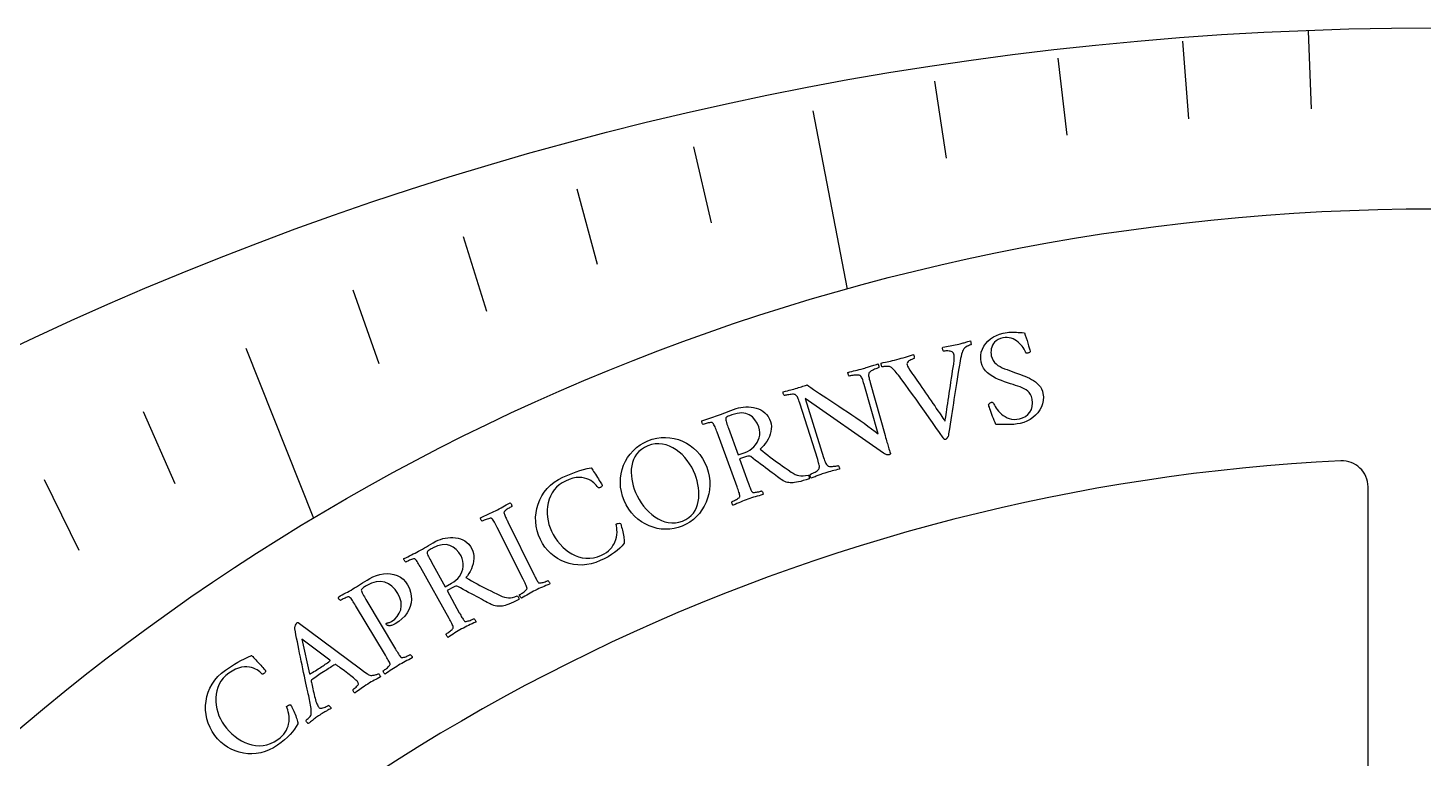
# Model space of a CAD drawing. Header units: millimetres. Extents: x -31.9 to 31.9, y -31.9 to 31.9.
# Drawn here: x -13.54 to -0.11, y 24.87 to 31.9 of the extents above; entities that cross this region are included whole.
import ezdxf

# ---------------------------------------------------------------- set-up
doc = ezdxf.new("R2010")
doc.units = ezdxf.units.MM
for name, color, linetype in [('CUT_INNER', 6, 'Continuous'), ('CUT_OUTER', 1, 'Continuous'), ('ENGRAVE', 7, 'Continuous'), ('ENGRAVE_FINE', 8, 'Continuous'), ('TEXT', 5, 'Continuous')]:
    doc.layers.add(name, color=color, linetype=linetype)

msp = doc.modelspace()

# ---------------------------------------------------------------- linework, layer by layer
at = {"layer": 'CUT_INNER'}
msp.add_lwpolyline([(-0.638, 18.4918), (-0.638, 27.4815)], dxfattribs=at)
for centre, radius, start, end in [((-0.0001, 9.1157), 18.6372, 92.76605, 185.19405), ((-0.888, 27.4815), 0.25, 0, 92.63672), ((-0.0001, 0), 30.3049, 123.70776, 268.30801)]:
    msp.add_arc(centre, radius, start, end, dxfattribs=at)
at = {"layer": 'CUT_OUTER'}
msp.add_circle((0, -0.0001), 31.9, dxfattribs=at)
at = {"layer": 'ENGRAVE'}
for points in [[(-5.9836, 31.1003), (-5.6535, 29.3846)], [(-11.4445, 28.8172), (-10.7939, 27.179)]]:
    msp.add_lwpolyline(points, dxfattribs=at)
msp.add_circle((0, 9.1156), 21.0426, dxfattribs=at)
at = {"layer": 'ENGRAVE_FINE'}
for points in [[(-1.2143, 31.8676), (-1.1858, 31.1216)], [(-2.4241, 31.7707), (-2.3673, 31.026)], [(-3.6251, 31.6098), (-3.54, 30.8674)], [(-4.813, 31.3859), (-4.6996, 30.6466)], [(-7.1329, 30.7547), (-6.9635, 30.0245)], [(-8.257, 30.3512), (-8.06, 29.6268)], [(-9.3525, 29.892), (-9.128, 29.1743)], [(-10.416, 29.3797), (-10.1642, 28.6696)], [(-12.4351, 28.2074), (-12.1299, 27.515)], [(-13.3856, 27.5535), (-13.0541, 26.8712)]]:
    msp.add_lwpolyline(points, dxfattribs=at)
at = {"layer": 'TEXT'}
for points in [[(-4.1531, 28.9603), (-4.133, 28.9642), (-4.1145, 28.9671), (-4.0977, 28.9691), (-4.0825, 28.9702), (-4.0681, 28.9705), (-4.0533, 28.9705), (-4.0384, 28.9701), (-4.0232, 28.9693), (-4.0069, 28.9683), (-3.9888, 28.9673), (-3.9689, 28.9664), (-3.9471, 28.9654), (-3.9383, 28.941), (-3.9298, 28.9162), (-3.9216, 28.8908), (-3.9139, 28.8649), (-3.9068, 28.8404), (-3.9008, 28.8192), (-3.8959, 28.8013), (-3.8921, 28.7866), (-3.8916, 28.7835), (-3.8926, 28.7806), (-3.8953, 28.7777), (-3.8995, 28.7749), (-3.9043, 28.7725), (-3.9087, 28.7705), (-3.9127, 28.7691), (-3.9163, 28.7682), (-3.9208, 28.7676), (-3.9249, 28.7678), (-3.9286, 28.7688), (-3.932, 28.7705), (-3.9365, 28.7824), (-3.9425, 28.795), (-3.9501, 28.8084), (-3.9592, 28.8224), (-3.9697, 28.8365), (-3.9813, 28.85), (-3.9942, 28.863), (-4.0083, 28.8753), (-4.0235, 28.8866), (-4.0396, 28.8964), (-4.0567, 28.9048), (-4.0747, 28.9116), (-4.0935, 28.9164), (-4.1129, 28.9186), (-4.1329, 28.9182), (-4.1535, 28.9151), (-4.1787, 28.9083), (-4.2005, 28.8993), (-4.2188, 28.8882), (-4.2337, 28.8748), (-4.2455, 28.8599), (-4.2549, 28.8442), (-4.2618, 28.8277), (-4.2662, 28.8103), (-4.2685, 28.7927), (-4.2692, 28.7757), (-4.2682, 28.7592), (-4.2657, 28.7433), (-4.2586, 28.7192), (-4.2486, 28.698), (-4.2357, 28.6796), (-4.2199, 28.6642), (-4.2018, 28.6508), (-4.182, 28.6387), (-4.1607, 28.6281), (-4.1378, 28.6187), (-4.1141, 28.61), (-4.0902, 28.6011), (-4.0663, 28.592), (-4.0423, 28.5827), (-4.0238, 28.576), (-4.0045, 28.569), (-3.9843, 28.5616), (-3.9631, 28.5539), (-3.9416, 28.5456), (-3.9203, 28.5366), (-3.8993, 28.5268), (-3.8784, 28.5163), (-3.8584, 28.5048), (-3.8399, 28.4918), (-3.8228, 28.4774), (-3.8072, 28.4615), (-3.7936, 28.4441), (-3.7826, 28.4249), (-3.7741, 28.404), (-3.7682, 28.3812), (-3.764, 28.3469), (-3.7651, 28.3138), (-3.7713, 28.2817), (-3.7827, 28.2508), (-3.7983, 28.2216), (-3.8172, 28.1948), (-3.8394, 28.1703), (-3.8649, 28.1483), (-3.8928, 28.1291), (-3.9224, 28.1134), (-3.9535, 28.1012), (-3.9863, 28.0924), (-4.0179, 28.0867), (-4.0493, 28.0829), (-4.0805, 28.0809), (-4.1115, 28.0808), (-4.1416, 28.0814), (-4.1701, 28.0817), (-4.1969, 28.0816), (-4.222, 28.0812), (-4.23, 28.0996), (-4.238, 28.1188), (-4.2459, 28.1386), (-4.2536, 28.1592), (-4.2611, 28.1795), (-4.2679, 28.1985), (-4.2741, 28.2163), (-4.2797, 28.2329), (-4.2844, 28.2474), (-4.2881, 28.2588), (-4.2906, 28.2673), (-4.292, 28.2727), (-4.2893, 28.2766), (-4.2864, 28.2803), (-4.2831, 28.2838), (-4.2795, 28.2871), (-4.2757, 28.2901), (-4.2716, 28.2925), (-4.2673, 28.2944), (-4.2629, 28.2956), (-4.2574, 28.2961), (-4.2528, 28.2948), (-4.2489, 28.2918), (-4.2459, 28.2871), (-4.2412, 28.2776), (-4.2351, 28.2667), (-4.2275, 28.2543), (-4.2185, 28.2403), (-4.208, 28.2257), (-4.196, 28.2112), (-4.1825, 28.1967), (-4.1675, 28.1823), (-4.1511, 28.1688), (-4.1332, 28.1571), (-4.1138, 28.1471), (-4.0929, 28.1389), (-4.0705, 28.1332), (-4.0463, 28.1309), (-4.0204, 28.1319), (-3.9928, 28.1362), (-3.9639, 28.145), (-3.9379, 28.1584), (-3.9149, 28.1766), (-3.8949, 28.1995), (-3.8796, 28.2264), (-3.8709, 28.2562), (-3.8686, 28.289), (-3.8728, 28.3249), (-3.8795, 28.35), (-3.8886, 28.3716), (-3.9001, 28.3896), (-3.9141, 28.404), (-3.9301, 28.4159), (-3.9478, 28.4265), (-3.9671, 28.4357), (-3.988, 28.4436), (-4.0101, 28.4508), (-4.0331, 28.4581), (-4.0568, 28.4656), (-4.0815, 28.4733), (-4.1092, 28.4829), (-4.1375, 28.493), (-4.1665, 28.5038), (-4.196, 28.5152), (-4.225, 28.5279), (-4.2523, 28.5425), (-4.278, 28.5591), (-4.3019, 28.5777), (-4.323, 28.5988), (-4.3402, 28.6231), (-4.3533, 28.6504), (-4.3625, 28.6808), (-4.3675, 28.7142), (-4.3674, 28.7464), (-4.3623, 28.7774), (-4.352, 28.8073), (-4.3374, 28.8354), (-4.3193, 28.8612), (-4.2978, 28.8848), (-4.2728, 28.9061), (-4.2453, 28.9246), (-4.2162, 28.9398), (-4.1854, 28.9517), (-4.1531, 28.9603)], [(-5.1758, 28.7074), (-5.1546, 28.7131), (-5.1338, 28.7189), (-5.1135, 28.7249), (-5.0935, 28.731), (-5.0737, 28.7371), (-5.0542, 28.7431), (-5.0347, 28.7489), (-5.0154, 28.7546), (-5.0135, 28.7516), (-5.0116, 28.7474), (-5.0099, 28.7419), (-5.0083, 28.735), (-5.0071, 28.7282), (-5.0068, 28.7231), (-5.0074, 28.7195), (-5.0088, 28.7176), (-5.0123, 28.7165), (-5.0175, 28.7145), (-5.0242, 28.7117), (-5.0327, 28.708), (-5.0417, 28.7036), (-5.0504, 28.6986), (-5.0586, 28.693), (-5.0664, 28.6869), (-5.0727, 28.6801), (-5.0765, 28.6726), (-5.0779, 28.6645), (-5.0768, 28.6558), (-5.0719, 28.6431), (-5.0626, 28.6256), (-5.0488, 28.6034), (-5.0307, 28.5765), (-5.021, 28.5625), (-5.0097, 28.5465), (-4.997, 28.5283), (-4.9827, 28.508), (-4.9674, 28.486), (-4.9513, 28.463), (-4.9346, 28.4388), (-4.9171, 28.4135), (-4.8993, 28.3876), (-4.8814, 28.3618), (-4.8635, 28.3359), (-4.8455, 28.3101), (-4.8279, 28.2848), (-4.8112, 28.2604), (-4.7952, 28.2371), (-4.78, 28.2148), (-4.7659, 28.1939), (-4.7531, 28.1751), (-4.7418, 28.1582), (-4.7318, 28.1433), (-4.7235, 28.131), (-4.7174, 28.1219), (-4.7133, 28.116), (-4.7113, 28.1132), (-4.7103, 28.1181), (-4.7089, 28.1271), (-4.7068, 28.1401), (-4.7042, 28.157), (-4.7012, 28.1773), (-4.6978, 28.2001), (-4.6941, 28.2256), (-4.6901, 28.2536), (-4.6857, 28.2836), (-4.6811, 28.3152), (-4.6762, 28.3483), (-4.671, 28.3829), (-4.6657, 28.4185), (-4.6602, 28.4542), (-4.6547, 28.4903), (-4.6492, 28.5266), (-4.6436, 28.5625), (-4.6382, 28.5973), (-4.633, 28.6311), (-4.6279, 28.6638), (-4.626, 28.6761), (-4.6246, 28.6886), (-4.6236, 28.7014), (-4.6229, 28.7145), (-4.6228, 28.7271), (-4.6233, 28.7385), (-4.6244, 28.7487), (-4.6261, 28.7578), (-4.6295, 28.7673), (-4.6349, 28.7749), (-4.6423, 28.7808), (-4.6516, 28.7848), (-4.6619, 28.7874), (-4.6724, 28.7891), (-4.683, 28.7899), (-4.6938, 28.7899), (-4.7038, 28.7893), (-4.7121, 28.7886), (-4.7187, 28.7878), (-4.7236, 28.7869), (-4.7264, 28.7884), (-4.729, 28.7916), (-4.7312, 28.7965), (-4.7331, 28.8032), (-4.7345, 28.8101), (-4.7348, 28.816), (-4.7342, 28.8208), (-4.7326, 28.8246), (-4.7146, 28.8282), (-4.697, 28.8316), (-4.68, 28.8347), (-4.6634, 28.8377), (-4.6468, 28.8407), (-4.6298, 28.8441), (-4.6123, 28.8478), (-4.5944, 28.8518), (-4.5797, 28.8553), (-4.5667, 28.8584), (-4.5552, 28.8613), (-4.5454, 28.8638), (-4.5365, 28.8663), (-4.5276, 28.8688), (-4.5189, 28.8713), (-4.5102, 28.874), (-4.5011, 28.8767), (-4.491, 28.8797), (-4.4799, 28.8829), (-4.4677, 28.8864), (-4.4659, 28.8833), (-4.4643, 28.8789), (-4.4629, 28.873), (-4.4617, 28.8658), (-4.4609, 28.8587), (-4.4607, 28.8536), (-4.4611, 28.8504), (-4.4621, 28.8492), (-4.4674, 28.8476), (-4.475, 28.8445), (-4.4851, 28.8401), (-4.4976, 28.8343), (-4.5104, 28.8271), (-4.5214, 28.8185), (-4.5306, 28.8087), (-4.5379, 28.7975), (-4.5425, 28.7879), (-4.5473, 28.7746), (-4.5522, 28.7578), (-4.5572, 28.7374), (-4.562, 28.7156), (-4.5663, 28.6943), (-4.5701, 28.6735), (-4.5734, 28.6532), (-4.5809, 28.6063), (-4.5881, 28.5614), (-4.5948, 28.5185), (-4.6012, 28.4775), (-4.6073, 28.4378), (-4.6134, 28.3989), (-4.6194, 28.3606), (-4.6253, 28.323), (-4.6313, 28.2855), (-4.6372, 28.2472), (-4.6432, 28.2082), (-4.6493, 28.1685), (-4.6555, 28.1273), (-4.6622, 28.084), (-4.6693, 28.0384), (-4.6768, 27.9907), (-4.6792, 27.9781), (-4.6824, 27.9673), (-4.6863, 27.9584), (-4.6909, 27.9514), (-4.696, 27.9459), (-4.7015, 27.9415), (-4.7074, 27.9382), (-4.7136, 27.936), (-4.7156, 27.9361), (-4.7177, 27.9373), (-4.7199, 27.9395), (-4.7222, 27.9429), (-4.7244, 27.9465), (-4.7265, 27.9495), (-4.7285, 27.952), (-4.7304, 27.9539), (-4.7652, 28.0042), (-4.7989, 28.0528), (-4.8316, 28.0996), (-4.8631, 28.1447), (-4.8943, 28.1891), (-4.9258, 28.2338), (-4.9577, 28.2789), (-4.9899, 28.3243), (-5.0234, 28.3709), (-5.0588, 28.4197), (-5.0963, 28.4708), (-5.1358, 28.5241), (-5.1479, 28.5404), (-5.1596, 28.5558), (-5.1711, 28.5703), (-5.1821, 28.5838), (-5.1932, 28.5964), (-5.2045, 28.6083), (-5.2161, 28.6194), (-5.2279, 28.6298), (-5.2332, 28.6337), (-5.2397, 28.6367), (-5.2474, 28.6388), (-5.2563, 28.6402), (-5.2657, 28.6408), (-5.2749, 28.641), (-5.2839, 28.6408), (-5.2927, 28.6401), (-5.3007, 28.6391), (-5.3077, 28.6381), (-5.3134, 28.637), (-5.318, 28.636), (-5.3188, 28.6369), (-5.3202, 28.64), (-5.3219, 28.6454), (-5.3241, 28.653), (-5.3261, 28.6608), (-5.3274, 28.6665), (-5.328, 28.6703), (-5.3278, 28.6721), (-5.3059, 28.6773), (-5.286, 28.6819), (-5.2679, 28.6859), (-5.2516, 28.6893), (-5.2355, 28.6927), (-5.2174, 28.6968), (-5.1975, 28.7017), (-5.1758, 28.7074)], [(-6.1366, 28.4322), (-6.1222, 28.4368), (-6.1079, 28.4413), (-6.0939, 28.4457), (-6.0799, 28.4501), (-6.067, 28.4543), (-6.056, 28.458), (-6.0468, 28.4613), (-6.0395, 28.4642), (-6.0231, 28.4515), (-6.0028, 28.4367), (-5.9786, 28.4198), (-5.9505, 28.4007), (-5.9194, 28.3798), (-5.886, 28.3577), (-5.8503, 28.3341), (-5.8123, 28.3093), (-5.7728, 28.2834), (-5.7328, 28.2571), (-5.6923, 28.2304), (-5.6512, 28.2031), (-5.6101, 28.1755), (-5.5697, 28.148), (-5.53, 28.1205), (-5.4909, 28.093), (-5.4534, 28.0661), (-5.4184, 28.0402), (-5.3858, 28.0155), (-5.3558, 27.9918), (-5.491, 28.4683), (-5.4956, 28.4842), (-5.4999, 28.4982), (-5.5038, 28.5104), (-5.5073, 28.5208), (-5.5112, 28.5298), (-5.5162, 28.5381), (-5.5221, 28.5455), (-5.5291, 28.5521), (-5.533, 28.5545), (-5.5389, 28.5562), (-5.5467, 28.5572), (-5.5564, 28.5576), (-5.5673, 28.5574), (-5.5783, 28.5569), (-5.5894, 28.556), (-5.6007, 28.5546), (-5.6114, 28.5531), (-5.6205, 28.5515), (-5.6281, 28.55), (-5.6341, 28.5485), (-5.6374, 28.5514), (-5.6402, 28.5552), (-5.6424, 28.56), (-5.6442, 28.5658), (-5.6454, 28.5715), (-5.6464, 28.5764), (-5.647, 28.5805), (-5.6472, 28.5837), (-5.6281, 28.5885), (-5.6095, 28.593), (-5.5914, 28.5973), (-5.574, 28.6013), (-5.5563, 28.6055), (-5.5375, 28.6101), (-5.5178, 28.6153), (-5.4971, 28.6211), (-5.4825, 28.6252), (-5.4694, 28.629), (-5.4577, 28.6325), (-5.4474, 28.6357), (-5.4378, 28.6388), (-5.428, 28.642), (-5.4181, 28.6453), (-5.408, 28.6487), (-5.3973, 28.6524), (-5.3856, 28.6563), (-5.3727, 28.6605), (-5.3588, 28.665), (-5.3568, 28.6625), (-5.3547, 28.6592), (-5.3526, 28.6553), (-5.3506, 28.6506), (-5.3489, 28.6455), (-5.3481, 28.6402), (-5.3481, 28.6347), (-5.3489, 28.6289), (-5.3538, 28.6274), (-5.3605, 28.625), (-5.3691, 28.6218), (-5.3794, 28.6177), (-5.3905, 28.6131), (-5.4012, 28.608), (-5.4116, 28.6027), (-5.4216, 28.597), (-5.4304, 28.5913), (-5.4371, 28.5859), (-5.4417, 28.5808), (-5.4443, 28.5761), (-5.4464, 28.5676), (-5.4474, 28.5589), (-5.4472, 28.55), (-5.4459, 28.5409), (-5.4436, 28.5306), (-5.4406, 28.518), (-5.4367, 28.5033), (-5.432, 28.4864), (-5.2885, 27.9746), (-5.2836, 27.9571), (-5.279, 27.9407), (-5.2748, 27.9255), (-5.2708, 27.9114), (-5.267, 27.898), (-5.2632, 27.8849), (-5.2594, 27.872), (-5.2555, 27.8594), (-5.2515, 27.8464), (-5.2471, 27.8324), (-5.2423, 27.8173), (-5.2372, 27.8013), (-5.2375, 27.7987), (-5.2385, 27.7964), (-5.2404, 27.7944), (-5.243, 27.7927), (-5.2458, 27.7913), (-5.2481, 27.7902), (-5.2501, 27.7894), (-5.2515, 27.7889), (-5.2546, 27.7885), (-5.2588, 27.7886), (-5.2641, 27.7893), (-5.2705, 27.7905), (-5.2778, 27.7926), (-5.2857, 27.796), (-5.2941, 27.8005), (-5.3032, 27.8063), (-6.0599, 28.3315), (-5.8811, 27.7646), (-5.8761, 27.7489), (-5.8713, 27.7352), (-5.867, 27.7234), (-5.8629, 27.7135), (-5.8587, 27.7048), (-5.8537, 27.6969), (-5.848, 27.6896), (-5.8415, 27.683), (-5.8377, 27.6807), (-5.8321, 27.6791), (-5.8247, 27.6782), (-5.8156, 27.6778), (-5.8054, 27.678), (-5.7949, 27.6785), (-5.7843, 27.6793), (-5.7734, 27.6805), (-5.7631, 27.6818), (-5.7543, 27.6833), (-5.747, 27.6847), (-5.7412, 27.6863), (-5.7379, 27.6834), (-5.735, 27.6798), (-5.7326, 27.6753), (-5.7306, 27.6699), (-5.7291, 27.6644), (-5.7281, 27.6595), (-5.7276, 27.6551), (-5.7276, 27.6512), (-5.746, 27.6469), (-5.7637, 27.6427), (-5.7807, 27.6385), (-5.7971, 27.6345), (-5.8137, 27.6302), (-5.8313, 27.6253), (-5.85, 27.6199), (-5.8696, 27.6138), (-5.8829, 27.6094), (-5.8952, 27.6053), (-5.9063, 27.6013), (-5.9164, 27.5974), (-5.9259, 27.5937), (-5.9352, 27.59), (-5.9444, 27.5864), (-5.9534, 27.5828), (-5.963, 27.579), (-5.9739, 27.5747), (-5.9861, 27.5701), (-5.9997, 27.5649), (-6.0018, 27.5674), (-6.004, 27.5706), (-6.0062, 27.5744), (-6.0084, 27.579), (-6.0103, 27.584), (-6.0114, 27.5893), (-6.0118, 27.5948), (-6.0113, 27.6006), (-6.0067, 27.6023), (-6.0005, 27.605), (-5.9927, 27.6086), (-5.9834, 27.6132), (-5.9732, 27.6184), (-5.9633, 27.6239), (-5.9536, 27.6296), (-5.944, 27.6357), (-5.9356, 27.6417), (-5.9294, 27.6472), (-5.9254, 27.6523), (-5.9237, 27.657), (-5.922, 27.6655), (-5.9213, 27.6741), (-5.9216, 27.6828), (-5.9229, 27.6916), (-5.9252, 27.7017), (-5.9284, 27.7139), (-5.9327, 27.7285), (-5.9379, 27.7452), (-6.1103, 28.286), (-6.1157, 28.3027), (-6.1207, 28.3171), (-6.1252, 28.3292), (-6.1293, 28.339), (-6.1335, 28.3472), (-6.1384, 28.3547), (-6.1442, 28.3614), (-6.1506, 28.3673), (-6.1549, 28.37), (-6.1613, 28.3718), (-6.1698, 28.3726), (-6.1805, 28.3725), (-6.1922, 28.3717), (-6.2039, 28.3704), (-6.2155, 28.3688), (-6.2271, 28.3666), (-6.2377, 28.3644), (-6.2464, 28.3625), (-6.2532, 28.3608), (-6.2581, 28.3594), (-6.2619, 28.3638), (-6.265, 28.3684), (-6.2672, 28.3733), (-6.2686, 28.3785), (-6.2694, 28.3835), (-6.2699, 28.3879), (-6.27, 28.3918), (-6.2697, 28.3951), (-6.2482, 28.4013), (-6.2288, 28.4067), (-6.2115, 28.4114), (-6.1964, 28.4152), (-6.182, 28.4189), (-6.1673, 28.423), (-6.1521, 28.4274), (-6.1366, 28.4322)], [(-6.7227, 28.2347), (-6.7007, 28.2414), (-6.6778, 28.2465), (-6.654, 28.25), (-6.6292, 28.2517), (-6.6042, 28.2517), (-6.5795, 28.2498), (-6.5552, 28.2459), (-6.5312, 28.2401), (-6.5081, 28.2322), (-6.4864, 28.222), (-6.4659, 28.2094), (-6.4468, 28.1946), (-6.4296, 28.1772), (-6.4147, 28.1572), (-6.4022, 28.1345), (-6.392, 28.1092), (-6.3862, 28.0866), (-6.3836, 28.0633), (-6.3842, 28.0392), (-6.3881, 28.0144), (-6.3947, 27.9896), (-6.4034, 27.9654), (-6.4143, 27.9419), (-6.4273, 27.9191), (-6.442, 27.8976), (-6.4578, 27.8782), (-6.4747, 27.8609), (-6.4928, 27.8456), (-6.4672, 27.8246), (-6.4423, 27.8046), (-6.4181, 27.7856), (-6.3947, 27.7675), (-6.3715, 27.7501), (-6.348, 27.7327), (-6.3243, 27.7156), (-6.3004, 27.6986), (-6.2756, 27.6812), (-6.2496, 27.6629), (-6.2222, 27.6437), (-6.1935, 27.6236), (-6.1745, 27.6115), (-6.1556, 27.6017), (-6.1369, 27.5944), (-6.1185, 27.5894), (-6.0992, 27.5868), (-6.078, 27.5869), (-6.055, 27.5894), (-6.0302, 27.5944), (-6.0271, 27.592), (-6.0246, 27.5881), (-6.0228, 27.5829), (-6.0214, 27.5762), (-6.0206, 27.5695), (-6.02, 27.5643), (-6.0197, 27.5606), (-6.0198, 27.5584), (-6.0494, 27.549), (-6.0765, 27.541), (-6.1013, 27.5344), (-6.1236, 27.5291), (-6.1434, 27.5251), (-6.1605, 27.5223), (-6.175, 27.5206), (-6.1868, 27.52), (-6.1946, 27.5206), (-6.204, 27.5214), (-6.2149, 27.5226), (-6.2272, 27.524), (-6.2406, 27.5267), (-6.2546, 27.5315), (-6.2691, 27.5386), (-6.2843, 27.5478), (-6.291, 27.5525), (-6.3, 27.559), (-6.3115, 27.5674), (-6.3253, 27.5776), (-6.3411, 27.5893), (-6.3584, 27.6023), (-6.3773, 27.6166), (-6.3976, 27.632), (-6.4191, 27.6484), (-6.4413, 27.6653), (-6.4642, 27.6826), (-6.4879, 27.7006), (-6.5119, 27.7187), (-6.5354, 27.7366), (-6.5586, 27.7544), (-6.5814, 27.772), (-6.59, 27.7765), (-6.6001, 27.7782), (-6.6117, 27.7773), (-6.6249, 27.7737), (-6.6897, 27.7506), (-6.6074, 27.5212), (-6.6067, 27.5193), (-6.606, 27.5175), (-6.6053, 27.5156), (-6.6046, 27.5137), (-6.604, 27.5118), (-6.6033, 27.5099), (-6.6026, 27.508), (-6.6019, 27.5061), (-6.5977, 27.4944), (-6.5936, 27.4833), (-6.5896, 27.4728), (-6.5857, 27.4629), (-6.5818, 27.4537), (-6.5779, 27.4456), (-6.5739, 27.4384), (-6.5698, 27.4323), (-6.5665, 27.43), (-6.5614, 27.4285), (-6.5545, 27.4279), (-6.5458, 27.4281), (-6.5361, 27.429), (-6.5262, 27.4303), (-6.5161, 27.4322), (-6.5059, 27.4345), (-6.4964, 27.4369), (-6.4885, 27.4391), (-6.4823, 27.4409), (-6.4777, 27.4423), (-6.475, 27.4399), (-6.4723, 27.4364), (-6.4697, 27.4319), (-6.4671, 27.4262), (-6.4651, 27.4204), (-6.4641, 27.4152), (-6.4642, 27.4107), (-6.4653, 27.407), (-6.4842, 27.4017), (-6.5027, 27.3964), (-6.5208, 27.3911), (-6.5384, 27.3859), (-6.556, 27.3806), (-6.5736, 27.3749), (-6.5914, 27.3689), (-6.6094, 27.3625), (-6.6268, 27.3561), (-6.6443, 27.3493), (-6.6619, 27.3422), (-6.6795, 27.3348), (-6.6972, 27.3272), (-6.715, 27.3195), (-6.733, 27.3115), (-6.751, 27.3035), (-6.7543, 27.3056), (-6.7572, 27.309), (-6.7597, 27.3136), (-6.7619, 27.3194), (-6.7636, 27.3254), (-6.7645, 27.3306), (-6.7646, 27.335), (-6.7641, 27.3386), (-6.7596, 27.3404), (-6.7537, 27.343), (-6.7463, 27.3464), (-6.7375, 27.3506), (-6.7281, 27.3554), (-6.719, 27.3604), (-6.7104, 27.3658), (-6.7021, 27.3715), (-6.6951, 27.377), (-6.6902, 27.3819), (-6.6875, 27.3862), (-6.687, 27.3899), (-6.6877, 27.3988), (-6.6894, 27.4086), (-6.692, 27.4193), (-6.6956, 27.4309), (-6.6998, 27.4432), (-6.7042, 27.4559), (-6.7089, 27.4691), (-6.7138, 27.4827), (-6.9068, 28.0066), (-6.9118, 28.0202), (-6.9168, 28.0334), (-6.9217, 28.0461), (-6.9265, 28.0585), (-6.9314, 28.0699), (-6.9364, 28.08), (-6.9415, 28.0887), (-6.9468, 28.096), (-6.9498, 28.0989), (-6.9549, 28.1005), (-6.9619, 28.1009), (-6.971, 28.0999), (-6.9811, 28.0982), (-6.9913, 28.0962), (-7.0015, 28.0939), (-7.0119, 28.0913), (-7.0214, 28.0887), (-7.0294, 28.0864), (-7.0357, 28.0845), (-7.0404, 28.0829), (-7.0432, 28.0852), (-7.046, 28.0887), (-7.0487, 28.0932), (-7.0514, 28.0988), (-7.0535, 28.1046), (-7.0546, 28.1098), (-7.0545, 28.1142), (-7.0534, 28.118), (-7.0339, 28.1245), (-7.0145, 28.1308), (-6.9954, 28.1369), (-6.9765, 28.1429), (-6.9577, 28.1488), (-6.9392, 28.1549), (-6.9207, 28.1612), (-6.9025, 28.1677), (-6.8833, 28.1747), (-6.8635, 28.1821), (-6.843, 28.1899), (-6.8218, 28.1982), (-6.7994, 28.2068), (-6.7754, 28.2157), (-6.7499, 28.225), (-6.7227, 28.2347)], [(-6.5057, 28.0578), (-6.5218, 28.0956), (-6.5422, 28.1277), (-6.567, 28.1543), (-6.5962, 28.1753), (-6.6303, 28.1889), (-6.6696, 28.1934), (-6.7143, 28.1886), (-6.7643, 28.1746), (-6.7709, 28.1721), (-6.779, 28.169), (-6.7885, 28.1652), (-6.7996, 28.1606), (-6.8099, 28.1557), (-6.8174, 28.1507), (-6.822, 28.1456), (-6.8238, 28.1405), (-6.8238, 28.1331), (-6.8224, 28.1238), (-6.8198, 28.1128), (-6.8159, 28.1), (-6.8113, 28.0863), (-6.8066, 28.0726), (-6.8018, 28.0588), (-6.7968, 28.045), (-6.7033, 27.7884), (-6.6371, 27.812), (-6.6136, 27.8219), (-6.5917, 27.8343), (-6.5713, 27.8492), (-6.5524, 27.8667), (-6.5356, 27.8862), (-6.5215, 27.9072), (-6.5102, 27.9297), (-6.5016, 27.9538), (-6.4964, 27.9789), (-6.4954, 28.0046), (-6.4985, 28.0309), (-6.5057, 28.0578)], [(-7.5723, 27.9245), (-7.5305, 27.9391), (-7.4884, 27.9494), (-7.446, 27.9554), (-7.4033, 27.9571), (-7.361, 27.9546), (-7.3197, 27.948), (-7.2793, 27.9372), (-7.2399, 27.9223), (-7.2021, 27.9035), (-7.1663, 27.881), (-7.1326, 27.8548), (-7.1009, 27.8249), (-7.072, 27.7915), (-7.0464, 27.7545), (-7.0242, 27.714), (-7.0053, 27.67), (-6.9912, 27.6268), (-6.9818, 27.5835), (-6.9769, 27.5403), (-6.9764, 27.497), (-6.9801, 27.4542), (-6.9874, 27.4126), (-6.9983, 27.372), (-7.0129, 27.3326), (-7.0308, 27.2948), (-7.052, 27.2593), (-7.0764, 27.2261), (-7.1039, 27.1952), (-7.1344, 27.1671), (-7.1675, 27.1425), (-7.2033, 27.1213), (-7.2418, 27.1036), (-7.2812, 27.0898), (-7.3212, 27.0801), (-7.3617, 27.0744), (-7.4027, 27.0727), (-7.4436, 27.0751), (-7.4837, 27.0814), (-7.523, 27.0917), (-7.5616, 27.1059), (-7.5989, 27.124), (-7.6345, 27.1456), (-7.6684, 27.1709), (-7.7005, 27.1998), (-7.7303, 27.2322), (-7.7569, 27.268), (-7.7806, 27.3071), (-7.8011, 27.3497), (-7.817, 27.3923), (-7.8284, 27.4352), (-7.8353, 27.4784), (-7.8377, 27.5219), (-7.8358, 27.565), (-7.8299, 27.6072), (-7.8202, 27.6483), (-7.8064, 27.6885), (-7.7889, 27.727), (-7.7678, 27.7634), (-7.743, 27.7976), (-7.7147, 27.8296), (-7.6832, 27.8587), (-7.6489, 27.8843), (-7.6119, 27.9062), (-7.5723, 27.9245)], [(-7.5737, 27.8763), (-7.6068, 27.8607), (-7.6357, 27.8423), (-7.6605, 27.8211), (-7.6812, 27.7971), (-7.6981, 27.771), (-7.7117, 27.7434), (-7.7219, 27.7144), (-7.7287, 27.684), (-7.7326, 27.6525), (-7.7338, 27.6206), (-7.7323, 27.5881), (-7.7282, 27.5551), (-7.7218, 27.5222), (-7.7136, 27.49), (-7.7036, 27.4587), (-7.6918, 27.428), (-7.6759, 27.3934), (-7.6575, 27.3599), (-7.6368, 27.3274), (-7.6138, 27.296), (-7.5888, 27.2664), (-7.5623, 27.2392), (-7.5342, 27.2144), (-7.5045, 27.1921), (-7.4737, 27.1729), (-7.442, 27.1573), (-7.4095, 27.1454), (-7.3761, 27.1372), (-7.3422, 27.1333), (-7.308, 27.1346), (-7.2735, 27.141), (-7.2386, 27.1525), (-7.2068, 27.1674), (-7.179, 27.1851), (-7.155, 27.2056), (-7.135, 27.229), (-7.1185, 27.2546), (-7.1051, 27.2819), (-7.0949, 27.3109), (-7.0878, 27.3416), (-7.0835, 27.3735), (-7.0817, 27.4059), (-7.0826, 27.4388), (-7.086, 27.4722), (-7.0917, 27.5055), (-7.099, 27.5381), (-7.1082, 27.5698), (-7.1191, 27.6008), (-7.134, 27.6359), (-7.1513, 27.6699), (-7.171, 27.7027), (-7.1931, 27.7344), (-7.2173, 27.7644), (-7.2434, 27.7918), (-7.2713, 27.8167), (-7.301, 27.839), (-7.3322, 27.8583), (-7.3643, 27.8738), (-7.3974, 27.8855), (-7.4315, 27.8935), (-7.4664, 27.897), (-7.5017, 27.8953), (-7.5375, 27.8884), (-7.5737, 27.8763)], [(-8.3911, 27.5738), (-8.3605, 27.5873), (-8.3288, 27.6005), (-8.2961, 27.6134), (-8.2624, 27.6259), (-8.2278, 27.6376), (-8.1924, 27.6482), (-8.1563, 27.6575), (-8.1193, 27.6657), (-8.1183, 27.6643), (-8.1154, 27.6599), (-8.1106, 27.6527), (-8.1039, 27.6425), (-8.0959, 27.6304), (-8.0874, 27.6172), (-8.0783, 27.603), (-8.0687, 27.5877), (-8.059, 27.5723), (-8.0498, 27.5577), (-8.0409, 27.5437), (-8.0325, 27.5305), (-8.0252, 27.519), (-8.0196, 27.51), (-8.0159, 27.5037), (-8.0139, 27.4999), (-8.0128, 27.4974), (-8.013, 27.4944), (-8.0145, 27.4909), (-8.0171, 27.4868), (-8.0207, 27.4827), (-8.0246, 27.4792), (-8.029, 27.4762), (-8.0338, 27.4737), (-8.0381, 27.4721), (-8.0423, 27.4711), (-8.0464, 27.4706), (-8.0504, 27.4708), (-8.0554, 27.4777), (-8.0621, 27.4861), (-8.0705, 27.496), (-8.0806, 27.5073), (-8.0925, 27.519), (-8.1064, 27.5303), (-8.1224, 27.541), (-8.1403, 27.5512), (-8.1605, 27.5599), (-8.1829, 27.5662), (-8.2075, 27.5701), (-8.2344, 27.5717), (-8.2638, 27.5698), (-8.2957, 27.5635), (-8.3301, 27.5528), (-8.3671, 27.5376), (-8.3994, 27.5207), (-8.4283, 27.5007), (-8.4539, 27.4776), (-8.4762, 27.4516), (-8.4952, 27.4231), (-8.5109, 27.393), (-8.5235, 27.3612), (-8.5329, 27.3277), (-8.5391, 27.2933), (-8.5423, 27.2586), (-8.5425, 27.2236), (-8.5398, 27.1883), (-8.5342, 27.1535), (-8.526, 27.1199), (-8.5152, 27.0873), (-8.5019, 27.0559), (-8.4844, 27.0222), (-8.4648, 26.9898), (-8.4429, 26.9589), (-8.4189, 26.9293), (-8.3929, 26.9018), (-8.3653, 26.8771), (-8.3361, 26.855), (-8.3052, 26.8356), (-8.273, 26.8194), (-8.2398, 26.8071), (-8.2054, 26.7985), (-8.1699, 26.7937), (-8.1335, 26.7934), (-8.0966, 26.7982), (-8.059, 26.808), (-8.0207, 26.823), (-7.9951, 26.8358), (-7.9724, 26.8499), (-7.9527, 26.8652), (-7.936, 26.8816), (-7.9217, 26.8987), (-7.9093, 26.9159), (-7.8988, 26.9331), (-7.8903, 26.9503), (-7.8811, 26.9739), (-7.8747, 26.9974), (-7.8712, 27.0207), (-7.8704, 27.0439), (-7.8714, 27.0661), (-7.8731, 27.0866), (-7.8755, 27.1053), (-7.8785, 27.1222), (-7.8684, 27.127), (-7.858, 27.1297), (-7.8473, 27.1304), (-7.8362, 27.129), (-7.8341, 27.1235), (-7.8316, 27.1156), (-7.8288, 27.1054), (-7.8255, 27.0928), (-7.822, 27.0786), (-7.8186, 27.0638), (-7.8151, 27.0484), (-7.8116, 27.0324), (-7.8083, 27.0164), (-7.8056, 27.0012), (-7.8034, 26.9868), (-7.8017, 26.9732), (-7.8006, 26.961), (-7.8004, 26.9511), (-7.8009, 26.9434), (-7.8022, 26.9379), (-7.8217, 26.9142), (-7.8436, 26.8915), (-7.8679, 26.8697), (-7.8945, 26.8488), (-7.924, 26.8286), (-7.9567, 26.8089), (-7.9927, 26.7896), (-8.0319, 26.7708), (-8.0752, 26.7534), (-8.1184, 26.7406), (-8.1616, 26.7324), (-8.2048, 26.7288), (-8.2474, 26.7295), (-8.289, 26.7341), (-8.3295, 26.7427), (-8.3689, 26.7552), (-8.4068, 26.7714), (-8.4427, 26.7909), (-8.4766, 26.8137), (-8.5084, 26.8399), (-8.5378, 26.8692), (-8.5642, 26.9013), (-8.5876, 26.9363), (-8.608, 26.974), (-8.6259, 27.0159), (-8.6394, 27.0583), (-8.6485, 27.1012), (-8.6532, 27.1447), (-8.6537, 27.1881), (-8.6501, 27.231), (-8.6424, 27.2732), (-8.6307, 27.3149), (-8.6148, 27.3553), (-8.5948, 27.3938), (-8.5707, 27.4304), (-8.5424, 27.4651), (-8.5102, 27.4972), (-8.4743, 27.526), (-8.4346, 27.5515), (-8.3911, 27.5738)], [(-9.0392, 27.2517), (-9.0214, 27.2607), (-9.004, 27.2698), (-8.9869, 27.2789), (-8.9702, 27.2882), (-8.9534, 27.2976), (-8.9362, 27.307), (-8.9185, 27.3166), (-8.9004, 27.3262), (-8.8969, 27.3244), (-8.8936, 27.3213), (-8.8906, 27.317), (-8.8878, 27.3115), (-8.8856, 27.3057), (-8.8842, 27.3006), (-8.8837, 27.2962), (-8.8839, 27.2925), (-8.8884, 27.2902), (-8.8942, 27.2869), (-8.9015, 27.2827), (-8.9103, 27.2774), (-8.9195, 27.2716), (-8.9283, 27.2657), (-8.9367, 27.2598), (-8.9447, 27.2537), (-8.9514, 27.2479), (-8.9561, 27.2425), (-8.9586, 27.2376), (-8.9591, 27.2332), (-8.9576, 27.2259), (-8.9552, 27.2179), (-8.952, 27.2092), (-8.948, 27.1998), (-8.9434, 27.1899), (-8.9385, 27.1795), (-8.9333, 27.1687), (-8.9279, 27.1575), (-8.927, 27.1557), (-8.9261, 27.1539), (-8.9252, 27.1521), (-8.9243, 27.1503), (-8.9234, 27.1485), (-8.9225, 27.1467), (-8.9216, 27.1449), (-8.9207, 27.1431), (-8.6731, 26.6428), (-8.6722, 26.641), (-8.6713, 26.6392), (-8.6705, 26.6374), (-8.6696, 26.6356), (-8.6687, 26.6338), (-8.6678, 26.632), (-8.6669, 26.6302), (-8.666, 26.6284), (-8.6605, 26.6172), (-8.6551, 26.6067), (-8.6499, 26.5967), (-8.6449, 26.5873), (-8.64, 26.5786), (-8.6352, 26.571), (-8.6304, 26.5643), (-8.6256, 26.5587), (-8.6221, 26.5568), (-8.6169, 26.556), (-8.6099, 26.5561), (-8.6013, 26.5573), (-8.5917, 26.5593), (-8.582, 26.5617), (-8.5723, 26.5647), (-8.5624, 26.5682), (-8.5532, 26.5717), (-8.5457, 26.5747), (-8.5397, 26.5772), (-8.5353, 26.5792), (-8.5323, 26.5772), (-8.5293, 26.574), (-8.5261, 26.5698), (-8.5229, 26.5644), (-8.5202, 26.5589), (-8.5187, 26.5538), (-8.5182, 26.5494), (-8.5189, 26.5456), (-8.5371, 26.5381), (-8.5548, 26.5307), (-8.5722, 26.5235), (-8.5891, 26.5163), (-8.6059, 26.5089), (-8.6228, 26.5013), (-8.6398, 26.4932), (-8.6569, 26.4849), (-8.6735, 26.4765), (-8.6901, 26.4677), (-8.7068, 26.4587), (-8.7234, 26.4493), (-8.7401, 26.4397), (-8.757, 26.43), (-8.7739, 26.42), (-8.7909, 26.41), (-8.7944, 26.4118), (-8.7976, 26.4148), (-8.8007, 26.4191), (-8.8035, 26.4246), (-8.8058, 26.4303), (-8.8073, 26.4354), (-8.808, 26.4397), (-8.8079, 26.4434), (-8.8037, 26.4457), (-8.7981, 26.4489), (-8.7911, 26.4531), (-8.7828, 26.4583), (-8.774, 26.4642), (-8.7656, 26.4702), (-8.7576, 26.4765), (-8.7501, 26.4831), (-8.7437, 26.4894), (-8.7395, 26.4948), (-8.7373, 26.4994), (-8.7371, 26.5031), (-8.7389, 26.5119), (-8.7417, 26.5214), (-8.7455, 26.5318), (-8.7504, 26.5429), (-8.756, 26.5546), (-8.7618, 26.5667), (-8.768, 26.5793), (-8.7745, 26.5922), (-9.025, 27.0912), (-9.0315, 27.1041), (-9.038, 27.1167), (-9.0443, 27.1288), (-9.0505, 27.1405), (-9.0567, 27.1513), (-9.0628, 27.1608), (-9.0689, 27.1688), (-9.075, 27.1754), (-9.0783, 27.178), (-9.0835, 27.179), (-9.0906, 27.1786), (-9.0995, 27.1766), (-9.1093, 27.1737), (-9.1193, 27.1705), (-9.1295, 27.1669), (-9.1397, 27.163), (-9.1491, 27.1592), (-9.157, 27.156), (-9.1631, 27.1533), (-9.1676, 27.1511), (-9.1707, 27.1531), (-9.1739, 27.1562), (-9.1771, 27.1604), (-9.1804, 27.1656), (-9.1832, 27.1712), (-9.1848, 27.1762), (-9.1853, 27.1806), (-9.1846, 27.1845), (-9.1659, 27.1932), (-9.1473, 27.2018), (-9.1288, 27.2101), (-9.1104, 27.2183), (-9.0922, 27.2265), (-9.0743, 27.2348), (-9.0566, 27.2432), (-9.0392, 27.2517)], [(-9.6139, 26.9568), (-9.5933, 26.9668), (-9.5715, 26.9754), (-9.5484, 26.9825), (-9.5243, 26.9881), (-9.4995, 26.992), (-9.4748, 26.9939), (-9.4502, 26.9939), (-9.4257, 26.9919), (-9.4016, 26.9877), (-9.3785, 26.9809), (-9.3564, 26.9717), (-9.3352, 26.96), (-9.3154, 26.9455), (-9.2976, 26.9281), (-9.2817, 26.9076), (-9.2678, 26.8842), (-9.2585, 26.8628), (-9.2523, 26.8402), (-9.2492, 26.8163), (-9.2492, 26.7912), (-9.2518, 26.7657), (-9.2567, 26.7404), (-9.2638, 26.7155), (-9.2731, 26.6909), (-9.2843, 26.6674), (-9.2968, 26.6458), (-9.3109, 26.626), (-9.3264, 26.6081), (-9.2978, 26.5914), (-9.2701, 26.5755), (-9.2432, 26.5605), (-9.2173, 26.5463), (-9.1916, 26.5326), (-9.1658, 26.5191), (-9.1397, 26.5059), (-9.1134, 26.4928), (-9.0862, 26.4795), (-9.0577, 26.4655), (-9.0277, 26.4508), (-8.9962, 26.4354), (-8.9755, 26.4264), (-8.9553, 26.4197), (-8.9357, 26.4153), (-8.9167, 26.4132), (-8.8973, 26.4137), (-8.8764, 26.417), (-8.8541, 26.4231), (-8.8303, 26.432), (-8.8269, 26.43), (-8.8239, 26.4266), (-8.8212, 26.4217), (-8.8188, 26.4153), (-8.8169, 26.4088), (-8.8156, 26.4038), (-8.8147, 26.4002), (-8.8144, 26.398), (-8.8422, 26.3841), (-8.8678, 26.372), (-8.8912, 26.3616), (-8.9124, 26.3529), (-8.9313, 26.3459), (-8.9478, 26.3404), (-8.9618, 26.3365), (-8.9734, 26.3341), (-8.9813, 26.3334), (-8.9907, 26.3328), (-9.0016, 26.3323), (-9.014, 26.3318), (-9.0276, 26.3323), (-9.0422, 26.3349), (-9.0577, 26.3396), (-9.074, 26.3464), (-9.0814, 26.35), (-9.0914, 26.355), (-9.104, 26.3615), (-9.1192, 26.3694), (-9.1367, 26.3786), (-9.1558, 26.3887), (-9.1766, 26.3998), (-9.1991, 26.412), (-9.2228, 26.4248), (-9.2474, 26.438), (-9.2728, 26.4516), (-9.299, 26.4656), (-9.3254, 26.4798), (-9.3515, 26.4938), (-9.3772, 26.5078), (-9.4025, 26.5217), (-9.4116, 26.5247), (-9.4218, 26.5249), (-9.4332, 26.5222), (-9.4457, 26.5166), (-9.5061, 26.4836), (-9.3891, 26.2699), (-9.3881, 26.2681), (-9.3872, 26.2664), (-9.3862, 26.2646), (-9.3852, 26.2628), (-9.3843, 26.2611), (-9.3833, 26.2593), (-9.3823, 26.2576), (-9.3814, 26.2558), (-9.3754, 26.2449), (-9.3696, 26.2346), (-9.364, 26.2248), (-9.3586, 26.2156), (-9.3534, 26.2072), (-9.3482, 26.1997), (-9.3431, 26.1933), (-9.3381, 26.1879), (-9.3345, 26.1861), (-9.3293, 26.1855), (-9.3224, 26.1859), (-9.3138, 26.1875), (-9.3043, 26.1898), (-9.2947, 26.1927), (-9.2851, 26.1961), (-9.2753, 26.2), (-9.2663, 26.2039), (-9.2589, 26.2072), (-9.2531, 26.2099), (-9.2488, 26.2121), (-9.2457, 26.2102), (-9.2425, 26.2071), (-9.2392, 26.203), (-9.2358, 26.1978), (-9.2329, 26.1924), (-9.2311, 26.1874), (-9.2304, 26.183), (-9.2309, 26.1791), (-9.2488, 26.1709), (-9.2663, 26.1628), (-9.2833, 26.1548), (-9.2999, 26.147), (-9.3164, 26.139), (-9.333, 26.1306), (-9.3497, 26.1219), (-9.3664, 26.1128), (-9.3826, 26.1037), (-9.3988, 26.0943), (-9.4151, 26.0846), (-9.4313, 26.0746), (-9.4477, 26.0643), (-9.4641, 26.0538), (-9.4806, 26.0432), (-9.4971, 26.0324), (-9.5007, 26.0341), (-9.5041, 26.037), (-9.5073, 26.0411), (-9.5104, 26.0465), (-9.5129, 26.0522), (-9.5146, 26.0571), (-9.5155, 26.0615), (-9.5155, 26.0651), (-9.5114, 26.0676), (-9.5059, 26.0711), (-9.4992, 26.0756), (-9.4911, 26.0811), (-9.4825, 26.0873), (-9.4744, 26.0937), (-9.4667, 26.1003), (-9.4594, 26.1072), (-9.4533, 26.1138), (-9.4493, 26.1194), (-9.4472, 26.124), (-9.4473, 26.1277), (-9.4494, 26.1364), (-9.4526, 26.1458), (-9.4569, 26.156), (-9.4622, 26.1669), (-9.4682, 26.1784), (-9.4746, 26.1903), (-9.4813, 26.2026), (-9.4883, 26.2152), (-9.7603, 26.7027), (-9.7674, 26.7154), (-9.7744, 26.7277), (-9.7812, 26.7395), (-9.7879, 26.751), (-9.7945, 26.7615), (-9.801, 26.7707), (-9.8074, 26.7785), (-9.8138, 26.7849), (-9.8172, 26.7873), (-9.8224, 26.7881), (-9.8295, 26.7873), (-9.8383, 26.785), (-9.848, 26.7818), (-9.8577, 26.7782), (-9.8675, 26.7743), (-9.8773, 26.7701), (-9.8863, 26.7661), (-9.8938, 26.7626), (-9.8998, 26.7597), (-9.9041, 26.7574), (-9.9073, 26.7593), (-9.9106, 26.7622), (-9.914, 26.7663), (-9.9175, 26.7714), (-9.9205, 26.7768), (-9.9223, 26.7817), (-9.923, 26.7861), (-9.9225, 26.7901), (-9.9042, 26.7995), (-9.8861, 26.8088), (-9.8681, 26.8178), (-9.8504, 26.8266), (-9.8328, 26.8353), (-9.8154, 26.8442), (-9.7982, 26.8533), (-9.7811, 26.8626), (-9.7633, 26.8725), (-9.7449, 26.8829), (-9.7258, 26.8938), (-9.7061, 26.9052), (-9.6854, 26.9172), (-9.6631, 26.9298), (-9.6393, 26.943), (-9.6139, 26.9568)], [(-9.3721, 26.8158), (-9.3939, 26.8505), (-9.4191, 26.8791), (-9.4477, 26.9016), (-9.4798, 26.9178), (-9.5155, 26.9259), (-9.5551, 26.9242), (-9.5985, 26.9125), (-9.6457, 26.8909), (-9.6518, 26.8874), (-9.6593, 26.8831), (-9.6682, 26.8778), (-9.6784, 26.8716), (-9.6878, 26.8651), (-9.6944, 26.859), (-9.6982, 26.8533), (-9.6992, 26.848), (-9.698, 26.8406), (-9.6952, 26.8317), (-9.6909, 26.8212), (-9.685, 26.8092), (-9.6784, 26.7964), (-9.6716, 26.7836), (-9.6647, 26.7707), (-9.6577, 26.7578), (-9.5254, 26.5189), (-9.4636, 26.5525), (-9.442, 26.5659), (-9.4223, 26.5815), (-9.4045, 26.5995), (-9.3885, 26.6197), (-9.3749, 26.6416), (-9.3643, 26.6645), (-9.3566, 26.6885), (-9.3518, 26.7136), (-9.3506, 26.7392), (-9.3536, 26.7648), (-9.3608, 26.7903), (-9.3721, 26.8158)], [(-9.8866, 26.5367), (-9.8697, 26.5022), (-9.858, 26.4677), (-9.8515, 26.4329), (-9.85, 26.3981), (-9.8536, 26.3637), (-9.8619, 26.3304), (-9.8749, 26.2982), (-9.8926, 26.2672), (-9.9149, 26.2377), (-9.9414, 26.2105), (-9.9722, 26.1854), (-10.0072, 26.1626), (-10.0123, 26.1598), (-10.0183, 26.1568), (-10.0252, 26.1537), (-10.0329, 26.1505), (-10.0409, 26.1476), (-10.0483, 26.1454), (-10.0551, 26.1439), (-10.0614, 26.1431), (-10.0637, 26.1436), (-10.0668, 26.1443), (-10.0709, 26.1452), (-10.0758, 26.1462), (-10.0808, 26.1478), (-10.0853, 26.1505), (-10.0893, 26.1541), (-10.0926, 26.1588), (-10.094, 26.162), (-10.0941, 26.1646), (-10.0928, 26.1666), (-10.0902, 26.168), (-10.0848, 26.1696), (-10.0792, 26.1712), (-10.0734, 26.1729), (-10.0674, 26.1745), (-10.0613, 26.1764), (-10.0551, 26.1788), (-10.0488, 26.1818), (-10.0425, 26.1853), (-10.0112, 26.2075), (-9.986, 26.2337), (-9.9668, 26.264), (-9.9536, 26.2984), (-9.9478, 26.3356), (-9.9505, 26.3742), (-9.9619, 26.4144), (-9.9819, 26.456), (-10.008, 26.4945), (-10.0377, 26.5255), (-10.0709, 26.5487), (-10.1076, 26.5643), (-10.1474, 26.571), (-10.1896, 26.5677), (-10.2342, 26.5544), (-10.2811, 26.5311), (-10.2871, 26.5275), (-10.2944, 26.5228), (-10.303, 26.5172), (-10.313, 26.5107), (-10.3222, 26.5038), (-10.3286, 26.4975), (-10.3322, 26.4917), (-10.333, 26.4863), (-10.3315, 26.479), (-10.3284, 26.4702), (-10.3237, 26.4599), (-10.3174, 26.4481), (-10.3103, 26.4355), (-10.303, 26.4229), (-10.2957, 26.4103), (-10.2882, 26.3977), (-10.0033, 25.9191), (-9.9959, 25.9067), (-9.9886, 25.8948), (-9.9815, 25.8833), (-9.9747, 25.8723), (-9.9679, 25.8622), (-9.9613, 25.8534), (-9.9547, 25.8459), (-9.9483, 25.8397), (-9.9446, 25.8381), (-9.9394, 25.8376), (-9.9325, 25.8383), (-9.9239, 25.8401), (-9.9146, 25.8428), (-9.9052, 25.846), (-9.8959, 25.8496), (-9.8866, 25.8537), (-9.8779, 25.8578), (-9.8708, 25.8613), (-9.8652, 25.8641), (-9.861, 25.8664), (-9.8579, 25.8646), (-9.8546, 25.8617), (-9.8511, 25.8577), (-9.8475, 25.8526), (-9.8444, 25.8473), (-9.8425, 25.8424), (-9.8416, 25.838), (-9.842, 25.8341), (-9.8596, 25.8253), (-9.8767, 25.8166), (-9.8935, 25.808), (-9.9098, 25.7995), (-9.926, 25.7909), (-9.9422, 25.7819), (-9.9586, 25.7726), (-9.975, 25.763), (-9.9908, 25.7533), (-10.0066, 25.7434), (-10.0223, 25.7332), (-10.0379, 25.7227), (-10.0536, 25.712), (-10.0694, 25.7011), (-10.0854, 25.6899), (-10.1016, 25.6786), (-10.1052, 25.6801), (-10.1087, 25.6829), (-10.112, 25.6869), (-10.1153, 25.6922), (-10.1181, 25.6977), (-10.12, 25.7027), (-10.121, 25.7069), (-10.1211, 25.7106), (-10.1171, 25.7132), (-10.1119, 25.7168), (-10.1055, 25.7214), (-10.0978, 25.7271), (-10.0898, 25.7334), (-10.082, 25.74), (-10.0747, 25.7469), (-10.0677, 25.754), (-10.0618, 25.7608), (-10.058, 25.7665), (-10.0562, 25.7712), (-10.0563, 25.7749), (-10.0588, 25.7835), (-10.0623, 25.7928), (-10.0669, 25.8029), (-10.0727, 25.8136), (-10.0791, 25.8248), (-10.0859, 25.8365), (-10.093, 25.8485), (-10.1004, 25.8609), (-10.3888, 26.339), (-10.3963, 26.3514), (-10.4037, 26.3634), (-10.411, 26.375), (-10.4181, 26.3862), (-10.4251, 26.3965), (-10.4319, 26.4054), (-10.4386, 26.413), (-10.4452, 26.4191), (-10.4487, 26.4214), (-10.454, 26.422), (-10.461, 26.421), (-10.4697, 26.4184), (-10.4793, 26.4148), (-10.4889, 26.4108), (-10.4985, 26.4066), (-10.5081, 26.4021), (-10.517, 26.3977), (-10.5244, 26.394), (-10.5302, 26.3909), (-10.5345, 26.3884), (-10.5377, 26.3901), (-10.5411, 26.393), (-10.5447, 26.3969), (-10.5484, 26.4019), (-10.5516, 26.4072), (-10.5536, 26.412), (-10.5544, 26.4164), (-10.554, 26.4204), (-10.5361, 26.4305), (-10.5183, 26.4404), (-10.5007, 26.45), (-10.4832, 26.4595), (-10.466, 26.4688), (-10.4489, 26.4784), (-10.432, 26.4881), (-10.4154, 26.498), (-10.3979, 26.5085), (-10.3799, 26.5196), (-10.3612, 26.5312), (-10.342, 26.5433), (-10.3217, 26.556), (-10.2998, 26.5694), (-10.2765, 26.5834), (-10.2517, 26.5981), (-10.2202, 26.6146), (-10.1876, 26.6276), (-10.1539, 26.6372), (-10.1192, 26.6434), (-10.0845, 26.6458), (-10.0508, 26.644), (-10.0181, 26.638), (-9.9865, 26.6277), (-9.9569, 26.6128), (-9.9304, 26.5926), (-9.907, 26.5673), (-9.8866, 26.5367)], [(-10.8322, 25.4341), (-10.8326, 25.4363), (-10.834, 25.4427), (-10.8364, 25.4534), (-10.8397, 25.4685), (-10.8438, 25.4872), (-10.8487, 25.5089), (-10.8542, 25.5337), (-10.8604, 25.5616), (-10.867, 25.5918), (-10.8738, 25.6238), (-10.8809, 25.6576), (-10.8881, 25.6932), (-10.8956, 25.7298), (-10.9032, 25.767), (-10.9109, 25.8046), (-10.9188, 25.8427), (-10.9267, 25.8807), (-10.9343, 25.9179), (-10.9416, 25.9544), (-10.9488, 25.9901), (-10.9555, 26.0244), (-10.9618, 26.0567), (-10.9676, 26.0868), (-10.973, 26.1148), (-10.973, 26.1214), (-10.9718, 26.1291), (-10.9694, 26.138), (-10.9658, 26.1481), (-10.9616, 26.1578), (-10.9574, 26.1654), (-10.9533, 26.1711), (-10.9492, 26.1747), (-10.9481, 26.1753), (-10.9472, 26.1758), (-10.9465, 26.176), (-10.9459, 26.176), (-10.9453, 26.1759), (-10.9445, 26.1759), (-10.9433, 26.176), (-10.9419, 26.1762), (-10.3404, 25.7296), (-10.3111, 25.7072), (-10.2891, 25.6906), (-10.2744, 25.6796), (-10.2669, 25.6744), (-10.2597, 25.6705), (-10.2514, 25.6679), (-10.242, 25.6665), (-10.2315, 25.6664), (-10.2207, 25.6672), (-10.2103, 25.6686), (-10.2003, 25.6707), (-10.1907, 25.6734), (-10.1822, 25.6762), (-10.1755, 25.6787), (-10.1706, 25.6807), (-10.1674, 25.6823), (-10.1635, 25.6802), (-10.1599, 25.6769), (-10.1564, 25.6724), (-10.1532, 25.6666), (-10.1504, 25.6609), (-10.1484, 25.6564), (-10.1472, 25.6531), (-10.1467, 25.651), (-10.1633, 25.6423), (-10.179, 25.6341), (-10.1938, 25.6263), (-10.2077, 25.6189), (-10.2217, 25.6113), (-10.2368, 25.6026), (-10.2531, 25.593), (-10.2705, 25.5823), (-10.2887, 25.5708), (-10.3051, 25.56), (-10.3198, 25.5501), (-10.3327, 25.5409), (-10.3455, 25.5316), (-10.3599, 25.5212), (-10.3759, 25.5097), (-10.3933, 25.4971), (-10.397, 25.4985), (-10.4005, 25.5013), (-10.4039, 25.5052), (-10.4073, 25.5104), (-10.4101, 25.516), (-10.4119, 25.521), (-10.4126, 25.5255), (-10.4123, 25.5294), (-10.4067, 25.5333), (-10.4001, 25.5386), (-10.3923, 25.5452), (-10.3835, 25.5532), (-10.375, 25.5616), (-10.3685, 25.5692), (-10.3639, 25.5761), (-10.3611, 25.5824), (-10.3609, 25.5863), (-10.3617, 25.5907), (-10.3636, 25.5956), (-10.3666, 25.6011), (-10.3708, 25.6068), (-10.3771, 25.6136), (-10.3854, 25.6217), (-10.3957, 25.631), (-10.4075, 25.6411), (-10.4203, 25.6517), (-10.4341, 25.6627), (-10.4489, 25.6742), (-10.4641, 25.6859), (-10.4792, 25.6972), (-10.4942, 25.7084), (-10.509, 25.7194), (-10.5232, 25.7297), (-10.536, 25.7391), (-10.5476, 25.7476), (-10.5578, 25.755), (-10.5662, 25.7611), (-10.5722, 25.7655), (-10.5758, 25.7681), (-10.577, 25.769), (-10.5772, 25.7691), (-10.5779, 25.7692), (-10.5791, 25.7695), (-10.5807, 25.7698), (-10.5825, 25.7701), (-10.5841, 25.7701), (-10.5855, 25.7698), (-10.5867, 25.7692), (-10.596, 25.764), (-10.6062, 25.758), (-10.6173, 25.7512), (-10.6294, 25.7436), (-10.6416, 25.7358), (-10.6534, 25.7282), (-10.6648, 25.7209), (-10.6758, 25.7138), (-10.6786, 25.712), (-10.6814, 25.7102), (-10.6842, 25.7084), (-10.6871, 25.7066), (-10.6898, 25.7048), (-10.6924, 25.7031), (-10.6949, 25.7015), (-10.6972, 25.7), (-10.7135, 25.6894), (-10.7285, 25.6796), (-10.7421, 25.6705), (-10.7544, 25.6622), (-10.7668, 25.6536), (-10.7808, 25.6436), (-10.7963, 25.6323), (-10.8134, 25.6197), (-10.8139, 25.6192), (-10.8145, 25.6184), (-10.8151, 25.6172), (-10.8156, 25.6158), (-10.8162, 25.6144), (-10.8165, 25.6135), (-10.8167, 25.6129), (-10.8168, 25.6127), (-10.8164, 25.6109), (-10.8152, 25.6057), (-10.8133, 25.597), (-10.8105, 25.5848), (-10.8073, 25.5701), (-10.8037, 25.5542), (-10.7999, 25.5369), (-10.7958, 25.5184), (-10.7915, 25.4995), (-10.7872, 25.4813), (-10.7828, 25.4639), (-10.7784, 25.4472), (-10.7741, 25.4308), (-10.7697, 25.4161), (-10.765, 25.4031), (-10.7602, 25.3918), (-10.7555, 25.382), (-10.751, 25.3734), (-10.7469, 25.366), (-10.7431, 25.3599), (-10.7381, 25.3547), (-10.7315, 25.3517), (-10.7231, 25.3506), (-10.713, 25.3516), (-10.7022, 25.354), (-10.6916, 25.3571), (-10.6813, 25.3609), (-10.6713, 25.3654), (-10.6624, 25.3699), (-10.6554, 25.3735), (-10.6503, 25.3762), (-10.6472, 25.3781), (-10.645, 25.3771), (-10.6422, 25.3747), (-10.6387, 25.3711), (-10.6347, 25.3663), (-10.6307, 25.361), (-10.6277, 25.3562), (-10.6256, 25.3519), (-10.6244, 25.3482), (-10.6349, 25.3421), (-10.6446, 25.3365), (-10.6536, 25.3314), (-10.6618, 25.3268), (-10.6696, 25.3225), (-10.6774, 25.3182), (-10.6853, 25.3138), (-10.6931, 25.3094), (-10.7014, 25.3046), (-10.7109, 25.2989), (-10.7214, 25.2922), (-10.7329, 25.2847), (-10.7445, 25.2769), (-10.755, 25.2696), (-10.7645, 25.2627), (-10.7729, 25.2564), (-10.7808, 25.2504), (-10.7887, 25.2443), (-10.7965, 25.2382), (-10.8044, 25.2322), (-10.8128, 25.2257), (-10.8223, 25.2185), (-10.8329, 25.2106), (-10.8446, 25.2019), (-10.8467, 25.203), (-10.8493, 25.2054), (-10.8525, 25.2092), (-10.8561, 25.2143), (-10.8597, 25.2199), (-10.8624, 25.2248), (-10.8644, 25.2292), (-10.8655, 25.233), (-10.8599, 25.2372), (-10.8531, 25.2432), (-10.8449, 25.251), (-10.8354, 25.2605), (-10.8265, 25.2707), (-10.8201, 25.2803), (-10.8162, 25.2893), (-10.8148, 25.2977), (-10.8141, 25.3139), (-10.8144, 25.3303), (-10.8158, 25.347), (-10.8182, 25.3638), (-10.8213, 25.3809), (-10.8246, 25.3984), (-10.8282, 25.4161), (-10.8322, 25.4341)], [(-10.9042, 26.0158), (-10.8321, 25.6827), (-10.8319, 25.6826), (-10.8316, 25.6822), (-10.8309, 25.6816), (-10.83, 25.6808), (-10.8291, 25.68), (-10.8282, 25.6796), (-10.8275, 25.6795), (-10.8269, 25.6797), (-10.8153, 25.6865), (-10.8027, 25.6941), (-10.789, 25.7024), (-10.7744, 25.7115), (-10.76, 25.7205), (-10.7471, 25.7285), (-10.7358, 25.7357), (-10.7259, 25.742), (-10.7133, 25.7503), (-10.7013, 25.7583), (-10.6901, 25.766), (-10.6796, 25.7734), (-10.6692, 25.7809), (-10.6583, 25.7886), (-10.647, 25.7967), (-10.6351, 25.8051), (-10.6341, 25.8059), (-10.6337, 25.807), (-10.6336, 25.8082), (-10.634, 25.8097), (-10.6345, 25.8111), (-10.6349, 25.8121), (-10.6352, 25.8127), (-10.6352, 25.8129)], [(-11.6402, 25.7174), (-11.6125, 25.7364), (-11.5838, 25.7552), (-11.554, 25.7738), (-11.5232, 25.7923), (-11.4914, 25.8102), (-11.4585, 25.8271), (-11.4247, 25.843), (-11.3899, 25.8578), (-11.3886, 25.8565), (-11.385, 25.8528), (-11.3789, 25.8465), (-11.3704, 25.8378), (-11.3604, 25.8273), (-11.3496, 25.816), (-11.338, 25.8037), (-11.3258, 25.7904), (-11.3134, 25.7771), (-11.3016, 25.7644), (-11.2904, 25.7523), (-11.2797, 25.7408), (-11.2704, 25.7308), (-11.2633, 25.723), (-11.2584, 25.7175), (-11.2558, 25.7142), (-11.2543, 25.7119), (-11.2539, 25.709), (-11.2547, 25.7052), (-11.2566, 25.7007), (-11.2593, 25.696), (-11.2625, 25.6918), (-11.2662, 25.6881), (-11.2705, 25.6848), (-11.2745, 25.6824), (-11.2784, 25.6806), (-11.2824, 25.6794), (-11.2863, 25.6789), (-11.2925, 25.6847), (-11.3007, 25.6917), (-11.3107, 25.6999), (-11.3227, 25.7091), (-11.3365, 25.7185), (-11.3523, 25.727), (-11.3699, 25.7346), (-11.3895, 25.7413), (-11.4109, 25.7462), (-11.4341, 25.7483), (-11.459, 25.7476), (-11.4857, 25.7442), (-11.5142, 25.7369), (-11.5444, 25.7249), (-11.5763, 25.708), (-11.6099, 25.6863), (-11.6385, 25.6637), (-11.6633, 25.6388), (-11.6842, 25.6114), (-11.7013, 25.5817), (-11.7147, 25.5503), (-11.7247, 25.5177), (-11.7312, 25.4842), (-11.7343, 25.4495), (-11.7341, 25.4145), (-11.7309, 25.3798), (-11.7247, 25.3454), (-11.7154, 25.3113), (-11.7035, 25.2781), (-11.6893, 25.2465), (-11.6727, 25.2165), (-11.6539, 25.1881), (-11.6305, 25.1581), (-11.6052, 25.1299), (-11.5781, 25.1035), (-11.549, 25.0789), (-11.5184, 25.0566), (-11.4868, 25.0374), (-11.454, 25.021), (-11.4201, 25.0076), (-11.3855, 24.9976), (-11.3505, 24.9916), (-11.3151, 24.9895), (-11.2793, 24.9914), (-11.2436, 24.9977), (-11.2081, 25.0092), (-11.173, 25.0258), (-11.1381, 25.0475), (-11.1153, 25.0649), (-11.0956, 25.0829), (-11.079, 25.1015), (-11.0656, 25.1207), (-11.0547, 25.1402), (-11.0457, 25.1593), (-11.0385, 25.1781), (-11.0333, 25.1966), (-11.0286, 25.2216), (-11.0266, 25.2458), (-11.0274, 25.2694), (-11.031, 25.2923), (-11.036, 25.3139), (-11.0414, 25.3338), (-11.0472, 25.3517), (-11.0533, 25.3678), (-11.0443, 25.3743), (-11.0345, 25.3789), (-11.0241, 25.3816), (-11.0129, 25.3822), (-11.0099, 25.3772), (-11.006, 25.3699), (-11.0013, 25.3604), (-10.9958, 25.3486), (-10.9898, 25.3353), (-10.9836, 25.3214), (-10.9774, 25.3069), (-10.971, 25.2918), (-10.9649, 25.2767), (-10.9594, 25.2622), (-10.9546, 25.2485), (-10.9504, 25.2354), (-10.9471, 25.2236), (-10.945, 25.2139), (-10.9441, 25.2063), (-10.9444, 25.2006), (-10.9593, 25.1738), (-10.9766, 25.1474), (-10.9965, 25.1215), (-11.0188, 25.0961), (-11.044, 25.0708), (-11.0726, 25.0454), (-11.1044, 25.0199), (-11.1395, 24.9942), (-11.1789, 24.9691), (-11.219, 24.9486), (-11.2599, 24.9326), (-11.3017, 24.9211), (-11.3438, 24.914), (-11.3855, 24.9109), (-11.4269, 24.9118), (-11.4679, 24.9169), (-11.5081, 24.9259), (-11.547, 24.9384), (-11.5845, 24.9547), (-11.6206, 24.9746), (-11.6549, 24.998), (-11.6867, 25.0247), (-11.7162, 25.0547), (-11.7432, 25.0881), (-11.7684, 25.1259), (-11.7895, 25.1651), (-11.8063, 25.2057), (-11.819, 25.2475), (-11.8274, 25.2901), (-11.8317, 25.3329), (-11.832, 25.3759), (-11.8281, 25.419), (-11.8199, 25.4616), (-11.8073, 25.5032), (-11.7903, 25.5436), (-11.7689, 25.5828), (-11.7432, 25.6203), (-11.7131, 25.6552), (-11.6788, 25.6876), (-11.6402, 25.7174)]]:
    msp.add_lwpolyline(points, close=True, dxfattribs=at)

doc.saveas('drawing.dxf')
